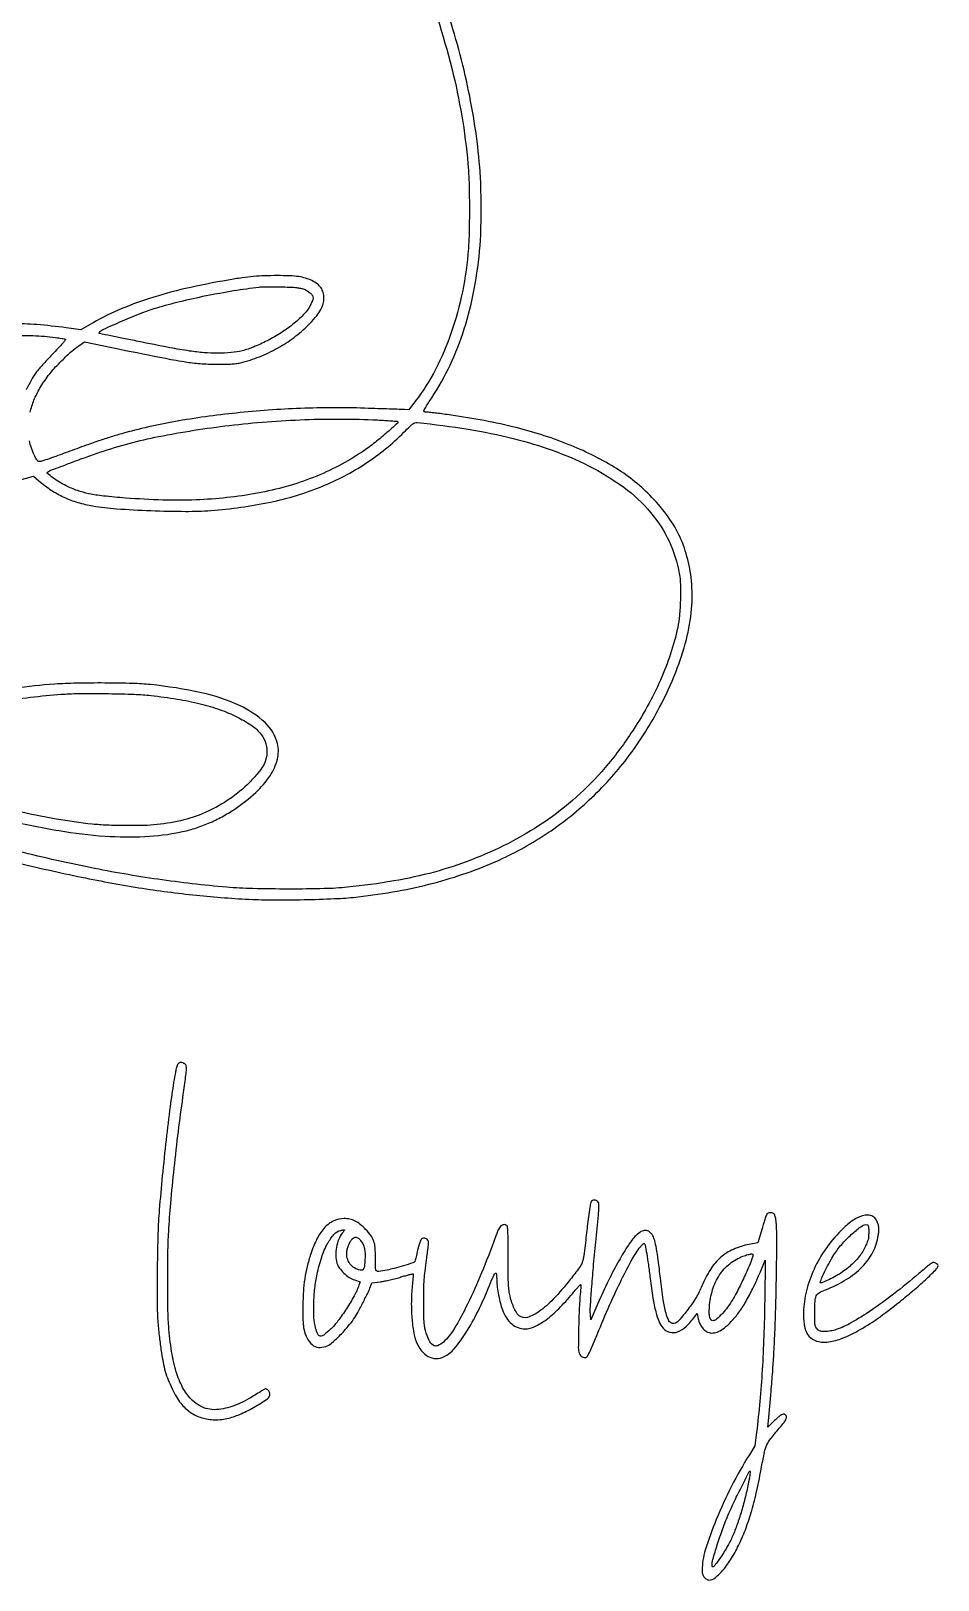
# Model space of a CAD drawing. Extents: x 492 to 2802, y 456 to 3610.
# Drawn here: x 1879 to 2802, y 456 to 2033 of the extents above; entities that cross this region are included whole.
import ezdxf

# ---------------------------------------------------------------- set-up
doc = ezdxf.new("R2010")
doc.units = 0

msp = doc.modelspace()

# ---------------------------------------------------------------- linework, layer by layer
for points in [[(2277.04141, 2089.851126, -0.032601), (2308.630403, 1988.759883, -0.040504), (2324.000634, 1891.491649, -0.01395), (2324.789091, 1875.030423, -0.004957), (2325.025867, 1851.469355, -0.00495), (2324.795987, 1827.929171, -0.014132), (2324.011368, 1811.570437, -0.030533), (2317.92027, 1767.46498, -0.033763), (2306.612397, 1725.925764, -0.035627), (2290.56936, 1688.451905, -0.044522), (2270.326721, 1656.5), (2263.432204, 1647.5), (2258.966102, 1647.605228, -0.002547), (2255.932996, 1647.692155, -0.000139), (2246.397826, 1648.016703, -0.000216), (2235.053474, 1648.410902, -0.000158), (2222.452029, 1648.858226, 0.017365), (2157.424448, 1648.927906, 0.016646), (2091.620301, 1644.516051, 0.01727), (2029.211962, 1636.053896, 0.024462), (1974.5, 1623.921337, 0.007089), (1961.846768, 1620.264854, 0.007108), (1949.313751, 1616.254257, 0.005816), (1934.886481, 1611.222889, 0.002649), (1916.141206, 1604.327585, -0.002621), (1906.233087, 1600.682343, -0.003816), (1897.455704, 1597.580808, -0.00193), (1889.986512, 1595.037694, -0.064781), (1888.141206, 1594.673368, -0.09759), (1886.597737, 1594.873616, -0.125673), (1885.400694, 1595.647009, -0.062136), (1884.181533, 1597.343842, -0.009774), (1882.281028, 1601, -0.032154), (1879.202839, 1608.372207, -0.035631), (1877.21827, 1615.831894, -0.034386)], [(1858, 1188.034675, 0.009105), (1926.477999, 1172.326791, 0.012425), (1988.741565, 1160.840463, 0.013445), (2047.195633, 1153.157271, 0.014788), (2104.152131, 1148.921769, 0.011394), (2129.228287, 1148.373382, 0.005782), (2160.790751, 1148.767494, 0.005613), (2191.309088, 1149.844477, 0.017056), (2212, 1151.515992, 0.015961), (2251.669233, 1157.375092, 0.019402), (2288.352345, 1165.476415, 0.020379), (2322.668199, 1175.975462, 0.021814), (2355.22912, 1189.029184, 0.041926), (2405.158745, 1216.873062, 0.042029), (2449.699587, 1252.635802, 0.041847), (2487.802916, 1295.503662, 0.040804), (2518.596884, 1344.466604, 0.024118), (2535.058506, 1380.206811, 0.034295), (2545.884945, 1413.450414, 0.038484), (2551.189307, 1444.473156, 0.048812), (2551.0402, 1473.52842, 0.0401), (2546.489556, 1498.139669, 0.047764), (2538.209967, 1520.240191, 0.046756), (2525.714913, 1540.741881, 0.035955), (2508.567299, 1560.584359, 0.060423), (2472.403258, 1588.974238, 0.041673), (2425.731836, 1612.187738, 0.03622), (2368.994625, 1630.102657, 0.024676), (2302.447852, 1642.493865, 0.001618), (2295.190214, 1643.453908, 0.002246), (2288.680996, 1644.263823, 0.001383), (2283.199352, 1644.905521, 0.02845), (2281.540227, 1645, -0.030538), (2280.576713, 1645.058903, -0.036452), (2279.684212, 1645.235167, -0.039498), (2278.974315, 1645.491736, -0.148951), (2278.623256, 1645.800567, -0.274473), (2278.612399, 1646.409709, -0.00297), (2280.784685, 1650.169863, -0.008253), (2283.435048, 1654.528673, -0.005151), (2286.676104, 1659.550567, 0.036108), (2305.395583, 1692.919219, 0.032777), (2319.816816, 1729.71506, 0.030912), (2329.98323, 1770.171928, 0.025094), (2335.968565, 1814.5, 0.0161), (2336.730563, 1829.186707, 0.004808), (2336.955426, 1851.62146, 0.004882), (2336.74427, 1874.186048, 0.014587), (2335.999072, 1889.604783, 0.032001), (2324.282087, 1971.889791, 0.028292), (2301.849214, 2055.545699, 0.027708)], [(1878.036206, 1644.920329, -0.04034), (1881.895087, 1657.180701, -0.037366), (1887.994657, 1669.483859, -0.027508), (1896.461382, 1682.130303, -0.024365), (1902.881472, 1689.851032, -0.013318), (1911.446646, 1698.701252, -0.013275), (1920.293692, 1706.919733, -0.029738), (1927.522277, 1712.559783), (1933.158846, 1716.441837), (1969.329423, 1709.082989, 0.0014), (2015.757562, 1699.772574, 0.010927), (2037.487641, 1695.969585, 0.021402), (2053.015752, 1694.27648, 0.016637), (2070, 1693.723637, 0.004967), (2079.011644, 1693.819747, 0.016766), (2084.892342, 1694.13836, 0.02339), (2089.611171, 1694.776545, 0.020077), (2094.5, 1695.876701, 0.033068), (2113.728613, 1702.411627, 0.03298), (2131.945504, 1711.42935, 0.033526), (2148.528782, 1722.595782, 0.037077), (2162.884017, 1735.540208, 0.019561), (2169.613331, 1743.154276, 0.04564), (2173.863659, 1749.455028, 0.059519), (2176.204167, 1755.258507, 0.066208), (2177, 1761.242294, 0.067844), (2176.242155, 1766.801776, 0.08345), (2174.02678, 1771.538519, 0.077936), (2170.242028, 1775.524197, 0.05093), (2164.839799, 1778.865542, 0.040375), (2158.362811, 1781.38847, 0.036803), (2151.361039, 1782.933349, 0.026721), (2142.418858, 1783.741771, 0.009336), (2129.5, 1783.975117, 0.008748), (2116.539153, 1783.740421, 0.013733), (2105.420661, 1783.038308, 0.012905), (2093.875478, 1781.689081, 0.006649), (2079.5, 1779.43632, 0.01384), (2036.006819, 1770.781806, 0.021927), (1999.373701, 1760.724304, 0.02488), (1967.500896, 1748.671161, 0.028652), (1938.5, 1733.991434), (1929.5, 1728.76799), (1914.5, 1730.855285, 0.015122), (1884.836131, 1734.072192, 0.024439), (1859.46002, 1734.806096, 0.028584)], [(1868.727242, 1723.132048, -0.010162), (1880.92897, 1722.894751, -0.010761), (1892.486832, 1722.185489, -0.011427), (1903.77337, 1720.988456, -0.004309), (1907.054804, 1720.535614, -0.005497), (1910.071027, 1720.058918, -0.004332), (1912.587283, 1719.610373, -0.045366), (1913.59428, 1719.325448, -0.486975), (1913.845337, 1718.508183, -0.021795), (1911.784922, 1715.808446, -0.016621), (1908.124002, 1711.70704, -0.003927), (1901.735186, 1705.1158, 0.009941), (1891.512549, 1694.312251, 0.024751), (1884.60372, 1685.914051, 0.029148), (1879.239912, 1677.738417, 0.019706), (1874.060998, 1667.861835, 0.015867)], [(1864.430753, 1575.066794), (1881.361506, 1579.884711), (1886.930753, 1575.092308, 0.031599), (1899.442599, 1565.632226, 0.037138), (1912.411444, 1558.378556, 0.036927), (1926.375189, 1553.092202, 0.030628), (1941.864312, 1549.517043, 0.023641), (1965.818518, 1546.669125, 0.008154), (2000.644352, 1544.76032, 0.008284), (2035.944379, 1543.987811, 0.020076), (2062, 1544.895773, 0.032395), (2122.460839, 1553.400429, 0.045205), (2174.688312, 1569.262752, 0.049255), (2219.642467, 1592.87479, 0.051576), (2258.357828, 1624.512327, -0.003971), (2264.597034, 1630.687602, -0.036714), (2267.504769, 1633.131344, -0.089084), (2269.654012, 1634.163767, -0.092402), (2272, 1634.365639, -0.01556), (2323.821826, 1627.613863, -0.021577), (2369.689919, 1618.133248, -0.023933), (2410.326586, 1605.792758, -0.030473), (2446.348336, 1590.409372, -0.042438), (2482.148344, 1568.491481, -0.059459), (2509.481228, 1542.876336, -0.06508), (2528.239877, 1513.550545, -0.066743), (2538.631525, 1480.635688, -0.035968), (2539.774923, 1469.309982, -0.014246), (2539.778352, 1453.657906, -0.014355), (2538.876867, 1437.853627, -0.031565), (2537.083331, 1425.888916, -0.026533), (2529.785517, 1398.993066, -0.024396), (2519.506842, 1372.238128, -0.023193), (2506.113063, 1345.336746, -0.019215), (2489.474503, 1318, -0.030255), (2463.264303, 1283.210778, -0.033531), (2433.871136, 1253.091813, -0.033751), (2400.898339, 1227.338424, -0.031462), (2364, 1205.585065, -0.025322), (2327.306063, 1189.235369, -0.025835), (2289.389132, 1176.801593, -0.024093), (2248.048695, 1167.685546, -0.017112), (2201, 1161.312247, -0.019437), (2177.378337, 1159.856424, -0.005743), (2141.128122, 1159.450503, -0.005919), (2104.352474, 1159.896535, -0.015527), (2078, 1161.347844, -0.014129), (2008.079998, 1169.376486, -0.014406), (1939.178056, 1181.30271, -0.012116), (1861.454497, 1199.045203, -0.005968)], [(1851.315798, 1351.043782, -0.021695), (1913.5, 1357.976306, -0.016123), (1931.172894, 1358.602179, -0.004984), (1957.801039, 1358.420796, -0.004889), (1984.277426, 1357.717479, -0.017938), (2001, 1356.507893, -0.014012), (2027.624633, 1352.861747, -0.019843), (2051.044989, 1348.021457, -0.02242), (2071.325945, 1342.0066, -0.033146), (2088.415593, 1334.793051, -0.029534), (2102.63427, 1326.562437, -0.067922), (2111.914396, 1318.432709, -0.08924), (2117.138293, 1309.672991, -0.089367), (2118.978038, 1299.646233, -0.065379), (2118.009392, 1292.082303, -0.0642), (2115.119539, 1284.974558, -0.048593), (2109.762556, 1277.334279, -0.019435), (2101.067022, 1267.952843, -0.043469), (2081.175324, 1251.280643, -0.045581), (2059.001916, 1238.597047, -0.044405), (2034.365705, 1229.889535, -0.037524), (2007.144045, 1225.049135, -0.019392), (1993.614142, 1224.206706, -0.007613), (1974.923458, 1224.053845, -0.007693), (1955.938385, 1224.47981, -0.016164), (1941.22156, 1225.513786, -0.018815), (1904.608224, 1230.676913, -0.011649), (1862.036609, 1239.351698, -0.009186)], [(1852.088975, 1230.059133, 0.014459), (1907.480451, 1218.954681, 0.024831), (1954.220474, 1213.352897, 0.029399), (1994.81131, 1212.912613, 0.039252), (2031.357453, 1217.556775, 0.026079), (2045.440559, 1221.258119, 0.023451), (2059.5817, 1226.517202, 0.02323), (2073.308163, 1233.137619, 0.024295), (2086.150766, 1240.913389, 0.03604), (2107.627451, 1257.756326, 0.063746), (2122.221013, 1274.860132, 0.082114), (2129.609489, 1291.621124, 0.123946), (2129.684007, 1307.497335, 0.146866), (2117.019569, 1328.935368, 0.077677), (2091.137287, 1346.28448, 0.055824), (2052.339587, 1359.311743, 0.026921), (2000.5, 1367.602383, 0.019564), (1982.34628, 1368.795597, 0.005526), (1953.998725, 1369.233868, 0.005788), (1924.890373, 1369.025223, 0.013295), (1903, 1368.032208, 0.016899), (1861.842078, 1363.664961, 0.015017)]]:
    msp.add_lwpolyline(points, format="xyb")
for points in [[(2155.803455, 1770.462381, -0.050157), (2159.632782, 1768.717491, -0.053537), (2162.947709, 1766.27629, -0.060322), (2165.253006, 1763.586464, -0.148086), (2166, 1761.119619, -0.077781), (2165.846258, 1760.137301, -0.0125), (2165.205665, 1758.300111, -0.013558), (2164.331176, 1756.158149, -0.011531), (2163.295881, 1753.946344, -0.074773), (2157.23614, 1745.278274, -0.030428), (2146.68391, 1735.436475, -0.028553), (2133.541529, 1725.800747, -0.027731), (2119.261467, 1717.622436, -0.01807), (2105.402633, 1711.291185, -0.03637), (2093.999092, 1707.5162, -0.038621), (2082.622586, 1705.566055, -0.023261), (2068.940509, 1704.935526, -0.020372), (2055.030886, 1705.508913, -0.016473), (2040.183492, 1707.222124, -0.010468), (2020.24105, 1710.619874, -0.002649), (1987.982055, 1716.99098, 0.00015), (1972.83211, 1720.061813, 0.000247), (1960.024087, 1722.64735, 0.000012), (1948.468032, 1724.973907, 0.049703), (1948.206185, 1725, -0.416753), (1948.129835, 1725.077014, -0.071622), (1948.164342, 1725.302794, -0.043199), (1948.297465, 1725.635116, -0.021559), (1948.519028, 1726.030787, -0.149432), (1952.103688, 1729.178288, -0.003887), (1971.822406, 1737.892285, -0.009041), (1991.62658, 1746.038763, -0.020266), (2007, 1751.332818, -0.013755), (2030.251692, 1757.608243, -0.009103), (2057.259133, 1763.587993, -0.008973), (2085.116193, 1768.707338, -0.011404), (2111, 1772.381099, -0.025447), (2113.235419, 1772.531772, -0.002374), (2118.759375, 1772.596234, -0.003046), (2125.35099, 1772.60169, -0.002389), (2132.5, 1772.529892, -0.004172), (2141.836684, 1772.313584, -0.014247), (2147.902072, 1771.949235, -0.021723), (2152.270588, 1771.369536, -0.038007)], [(2231.400926, 1636.997779, -0.002383), (2239.068447, 1636.588836, -0.00381), (2245.612847, 1636.15844, -0.000866), (2251.333545, 1635.728452, -0.179038), (2251.83595, 1635.497384, -0.431005), (2251.780728, 1633.559881, -0.004077), (2239.950076, 1623.178231, -0.011926), (2227.495078, 1612.935217, -0.01804), (2216.141215, 1604.686024, -0.027132), (2192.044785, 1590.307334, -0.026913), (2166.468976, 1578.579643, -0.026068), (2139.006401, 1569.356732, -0.022278), (2109.259631, 1562.475527, -0.018507), (2078.290548, 1557.928943, -0.018022), (2046.794027, 1555.63448, -0.016652), (2012.984581, 1555.520237, -0.011714), (1975, 1557.548624, -0.007545), (1952.583078, 1559.613808, -0.024149), (1937.756444, 1561.934238, -0.033467), (1926.07002, 1565.17412, -0.030211), (1914.5, 1570.03527, -0.023914), (1907.819785, 1573.736721, -0.021037), (1901.222151, 1578.210471, -0.013134), (1895.701451, 1582.532372, -0.448358), (1895.646139, 1584.01229, -0.10077), (1897.540447, 1585.211352, -0.000655), (1916.115645, 1592.248691, -0.003016), (1934.179167, 1598.940943, -0.005518), (1949, 1604.145908, -0.032702), (2008.742152, 1620.123079, -0.020035), (2080.801179, 1631.447144, -0.019347), (2157.456311, 1637.370638, -0.021741)], [(2028.653143, 981.510286, 0.089872), (2027.550218, 979.919184, 0.047334), (2026.763212, 977.638474, 0.016879), (2025.905959, 973.49311, 0.001358), (2024.047745, 962.5, 0.009415), (2020.464512, 938.115975, 0.003646), (2016.384029, 904.213799, 0.003607), (2012.493101, 867.391731, 0.004447), (2009.418243, 833, 0.012356), (2008.072069, 808.798466, 0.00438), (2007.305696, 774.120254, 0.004081), (2007.129455, 740.061928, 0.017982), (2007.911184, 720, 0.008391), (2009.294696, 704.95285, 0.009458), (2011.13923, 690.551155, 0.010175), (2013.270493, 677.880732, 0.022351), (2015.526627, 668.317901, 0.025425), (2018.410961, 659.820231, 0.018961), (2022.411584, 650.76414, 0.019286), (2026.918043, 642.365301, 0.034902), (2031.32643, 635.932725, 0.073537), (2040.964239, 626.892713, 0.076743), (2052.672113, 621.187857, 0.074101), (2065.913908, 619.155498, 0.062188), (2080.02866, 620.85539, 0.044517), (2092.746135, 625.254815, 0.026524), (2107.001456, 632.587026, 0.019562), (2119.488454, 640.541836, 0.245899), (2122, 645.339904, 0.070066), (2121.854703, 646.371677, 0.042008), (2121.413561, 647.530397, 0.041222), (2120.767742, 648.632292, 0.055733), (2120.003611, 649.496733, 0.059942), (2118.66269, 650.445596, 0.17763), (2117.564578, 650.605373, 0.082538), (2116.126084, 650.044438, 0.007109), (2112.753611, 647.973369, -0.009861), (2100.82387, 640.737319, -0.023354), (2091.604513, 635.951615, -0.029035), (2083.32085, 632.699998, -0.026863), (2074.5, 630.33185, -0.055772), (2065.216729, 629.42719, -0.070258), (2056.693425, 630.755236, -0.070209), (2048.86662, 634.392674, -0.055595), (2041.641205, 640.311364, -0.074491), (2033.165638, 652.066063, -0.04493), (2026.682292, 668.01068, -0.035817), (2021.983184, 688.561528, -0.019049), (2018.984535, 714.5, -0.015383), (2018.18048, 731.877241, -0.003856), (2017.960157, 760.258944, -0.004105), (2018.197476, 789.346168, -0.010167), (2018.979575, 810.645872, -0.008022), (2021.086074, 839.419072, -0.004194), (2024.584194, 875.178846, -0.004103), (2028.895266, 912.795801, -0.005153), (2033.535162, 947.577449, 0.002532), (2034.862062, 957.141414, 0.00324), (2035.982204, 965.961979, 0.002509), (2036.835734, 973.36309, 0.027457), (2037, 976.3522, 0.016579), (2036.911643, 979.016125, 0.089832), (2036.561575, 980.413332, 0.137321), (2035.816316, 981.302434, 0.059301), (2034.4349, 982.024751, 0.018116), (2032.205498, 982.781142, 0.095189), (2030.924497, 982.91104, 0.129473), (2029.883892, 982.535593, 0.045437)], [(2450.267693, 842.343617, 0.235348), (2448.798062, 840.681859, 0.021571), (2447.566417, 835.140276, 0.01399), (2446.164399, 825.709748, 0.002185), (2443.999849, 807.010066, -0.003412), (2441.554112, 786.325946, -0.05587), (2439.924659, 779.554414, -0.073245), (2436.863706, 773.870518, -0.00771), (2427.639327, 761.877523, -0.020484), (2410.465745, 741.978944, -0.049889), (2395.890326, 729.243877, -0.079113), (2384.160329, 723.424643, -0.24714), (2375.766646, 724.968916, -0.086616), (2373.294746, 727.722861, -0.030313), (2370.743815, 732.413778, -0.027315), (2368.364198, 738.32265, -0.02096), (2366.398343, 745, -0.030051), (2365.397133, 750.370276, -0.019079), (2364.849884, 756.711863, -0.010113), (2364.585338, 766.25845, -0.00176), (2364.513963, 784.286133, 0.001403), (2364.456548, 801.983164, 0.010042), (2364.233065, 810.53296, 0.013521), (2363.858913, 815.631171, 0.230617), (2363, 817.020821, 0.164947), (2359.894342, 817.770729, 0.178249), (2357.089019, 816.440381, 0.087225), (2354.388233, 812.502628, 0.021768), (2351.456353, 805.239036, -0.01234), (2337.509495, 768.717791, -0.017301), (2323.144864, 736.899818, -0.018441), (2309.56807, 711.782381, -0.073547), (2298.601669, 698.20048, -0.093342), (2292.792606, 694.570077, -0.241421), (2288.017874, 695.055684, -0.147854), (2283.965875, 699.84609, -0.033058), (2280.330669, 710.044343, -0.031988), (2279.379426, 714.456027, -0.02199), (2278.845835, 719.546501, -0.012853), (2278.591652, 726.855668, -0.00278), (2278.547423, 739.5, -0.004321), (2278.687411, 752.578684, -0.011736), (2279.084082, 761.837847, -0.012825), (2279.891531, 770.596056, -0.006097), (2281.357101, 781.825629, 0.004256), (2283.22164, 795.713408, 0.058221), (2283.265573, 800.799228, 0.219095), (2281.894315, 803.091787, 0.151231), (2278.960263, 804, 0.06207), (2277.424666, 803.808632, 0.131442), (2276.385688, 803.228358, 0.091066), (2275.546217, 802.048565, 0.020135), (2274.583773, 799.75, 0.017576), (2273.870449, 797.605544, 0.006562), (2273.015265, 794.549465, 0.006492), (2272.169521, 791.191689, 0.007816), (2271.465202, 788.014137, -0.006855), (2270.824472, 785.09694, -0.009788), (2270.169969, 782.528241, -0.006167), (2269.556372, 780.405591, -0.130231), (2269.214137, 779.850809, -0.115684), (2267.489345, 778.843214, -0.002365), (2257.826344, 775.921362, -0.006213), (2248.323465, 773.224975, -0.014801), (2241.184624, 771.519901, -0.010236), (2232.779073, 769.952256, -0.247926), (2230.58827, 770.683469, -0.187163), (2229.620804, 773.020049, -0.005629), (2229.5, 783.749667, 0.017431), (2229.125953, 794.475481, 0.065654), (2227.786871, 801.053054, 0.07731), (2224.909689, 806.495997, 0.030307), (2219.416112, 813.002598, 0.032269), (2213.957846, 818.031762, 0.053733), (2208.708774, 821.415743, 0.060566), (2203.343404, 823.339553, 0.056792), (2197.553656, 823.978038, 0.108282), (2187.113436, 821.650505, 0.095111), (2178.039818, 815.107779, 0.072816), (2170.248344, 803.984528, 0.035845), (2163.602882, 788, 0.019333), (2159.826601, 775.0474, 0.024299), (2157.387214, 762.789111, 0.022604), (2156.034854, 749.660231, 0.013585), (2155.560586, 734, 0.003577), (2155.602411, 723.663264, 0.013764), (2155.851161, 717.243216, 0.021986), (2156.354698, 712.693206, 0.036583), (2157.223522, 708.937174, 0.058832), (2161.20005, 699.984038, 0.121282), (2166.538487, 694.553991, 0.145891), (2173.075218, 692.795582, 0.101419), (2180.568726, 694.543022, 0.076942), (2185.539489, 697.834117, 0.013386), (2193.681683, 705.653554, 0.015454), (2201.701029, 714.29737, 0.033607), (2207.174735, 721.5, 0.019298), (2211.381116, 728.453053, 0.006933), (2216.844299, 738.6559, 0.006375), (2221.929208, 748.791587, 0.029746), (2224.429576, 754.826825), (2225.696836, 758.487219), (2234.598418, 759.731065, 0.015121), (2238.847853, 760.456463, 0.00682), (2244.375331, 761.651691, 0.006745), (2250.181605, 763.073107, 0.009149), (2255.381433, 764.52269, -0.004083), (2259.967637, 765.851433, -0.006565), (2263.900387, 766.900616, -0.001951), (2267.302249, 767.746376, -0.262056), (2267.697561, 767.635772, -0.212529), (2267.848559, 767.242472, -0.002708), (2267.69139, 764.520188, -0.007324), (2267.443387, 761.336171, -0.004667), (2267.066129, 757.639952, 0.022501), (2265.984485, 741.288561, 0.021801), (2266.357653, 724.731753, 0.022935), (2268.031468, 709.848421, 0.051362), (2270.958395, 698.867376, 0.070645), (2276.067995, 689.606476, 0.106693), (2283.010201, 683.603367, 0.123516), (2291.025368, 681.517327, 0.116828), (2299.259983, 683.391419, 0.105383), (2309.613798, 691.533227, 0.031574), (2321.523284, 707.822469, 0.027707), (2333.819152, 729.661516, 0.018305), (2345.586308, 755.956368, -0.00389), (2349.865997, 766.310321, -0.142865), (2351.467954, 768.277034, -0.577172), (2352.554418, 767.760914, -0.014336), (2352.904341, 761, 0.027684), (2353.429928, 754.309395, 0.013535), (2354.800418, 745.860953, 0.013529), (2356.622353, 737.515471, 0.028249), (2358.577753, 731.160019, 0.05261), (2362.710425, 722.82059, 0.076921), (2368.096752, 716.663795, 0.086902), (2374.539983, 712.930556, 0.090411), (2381.778703, 711.677267, 0.111557), (2391.510406, 713.967078, 0.046911), (2403.059449, 721.000889, 0.037624), (2415.9347, 732.202646, 0.021395), (2429.812938, 747.5, -0.003114), (2432.738107, 750.971194, -0.004741), (2435.325583, 753.945559, -0.001849), (2437.575376, 756.463935, -0.114991), (2438.063023, 756.80403, -0.442821), (2438.330259, 756.673713, -0.045873), (2438.480136, 755.901318, -0.033976), (2438.517305, 754.742115, -0.017879), (2438.414123, 753.30403, 0.014059), (2437.023287, 735.794082, 0.007307), (2436.222528, 713.886619, 0.003711), (2435.911065, 692.408665, 0.092865), (2436.952132, 686.625901, 0.081169), (2438.08848, 684.665414, 0.083494), (2439.78031, 683.190792, 0.092965), (2441.692466, 682.460314, 0.137334), (2443.470155, 682.626921, 0.159258), (2445.15964, 683.9995, 0.028323), (2447.196034, 687.589104, 0.01568), (2450.071827, 693.892174, 0.002465), (2455.280194, 706.5, -0.00755), (2467.806478, 735.969352, -0.010577), (2479.942333, 761.870012, -0.011353), (2490.860092, 782.737284, -0.041302), (2499.142521, 795.179948, -0.018131), (2500.363352, 796.611525, -0.028503), (2501.521754, 797.738026, -0.02769), (2502.503595, 798.498594, -0.297675), (2502.98283, 798.510612, -0.211542), (2503.892227, 797.18216, -0.003608), (2505.475079, 788.288486, -0.007875), (2507.190988, 777.173276, -0.003885), (2509.038845, 763, 0.00903), (2511.849934, 743.042382, 0.024103), (2514.791679, 728.977862, 0.033796), (2518.121153, 718.99613, 0.082943), (2522.184781, 712.442328, 0.15225), (2528.990242, 708.287795, 0.151127), (2536.973237, 708.719948, 0.102412), (2545.737474, 714.192463, 0.046569), (2554.643055, 724.440282), (2556.752655, 727.380565), (2557.908068, 721.993059, 0.047606), (2559.353206, 717.425121, 0.055618), (2561.583365, 713.462954, 0.060328), (2564.439251, 710.3621, 0.077709), (2567.735412, 708.337192, 0.117631), (2572.901481, 707.495047, 0.0887), (2578.494667, 708.920416, 0.064947), (2584.677985, 712.764194, 0.030063), (2591.640233, 719.198337, 0.034742), (2599.10232, 728.143796, 0.024441), (2606.252698, 739.131591, 0.020358), (2613.4773, 752.764049, 0.011445), (2621.182358, 769.84661), (2626.120831, 781.5), (2625.578216, 741, -0.005307), (2624.692561, 704.122319, -0.006694), (2623.054201, 670.02494, -0.007095), (2620.612469, 637.783931, -0.007704), (2617.309611, 606.5), (2615.613051, 592.5), (2609.975449, 583.5, 0.022191), (2591.900431, 551.5792, 0.020877), (2576.323708, 517.534823, 0.020872), (2565.156932, 486.522458, 0.076117), (2562, 465.905324, 0.021897), (2562.11546, 463.270206, 0.057729), (2562.49564, 461.422327, 0.07025), (2563.233166, 459.928123, 0.046689), (2564.454545, 458.454545, 0.029109), (2565.510174, 457.51516, 0.030552), (2566.65148, 456.721023, 0.032091), (2567.714549, 456.163968, 0.10501), (2568.486664, 456, 0.171636), (2575.213821, 458.379336, 0.047141), (2583.371011, 466.354739, 0.039532), (2591.900984, 478.216723, 0.025308), (2599.948853, 493.1677, 0.022334), (2606.69729, 509.194554, 0.01838), (2612.484854, 526.829049, 0.015956), (2617.646948, 547.17661, 0.009718), (2622.504411, 571.5, -0.008759), (2625.418438, 586.238937, -0.054439), (2627.849398, 593.538418, -0.058606), (2631.735798, 599.915475, -0.01107), (2640.392369, 610.47813, 0.007385), (2644.175598, 615.025617, 0.026817), (2646.376515, 618.072795, 0.042744), (2647.553584, 620.298477, 0.130037), (2647.794409, 621.97813, 0.056507), (2647.520574, 623.152359, 0.103176), (2647.010423, 623.988884, 0.106567), (2646.221397, 624.534748, 0.063189), (2645.113244, 624.837472, 0.132697), (2643.590387, 624.648609, 0.054891), (2641.750514, 623.650845, 0.033099), (2639.318444, 621.713082, 0.009014), (2635.745179, 618.337472), (2628.76387, 611.5), (2629.371812, 618, 0.001158), (2632.118539, 648.119563, 0.003821), (2633.731355, 667.99099, 0.004677), (2634.865289, 685.687252, 0.002524), (2635.947827, 707.5, 0.004913), (2636.925796, 735.661027, 0.002575), (2637.617811, 770.715386, 0.001745), (2637.990486, 804.290107, 0.020788), (2637.549402, 817.273671, 0.009318), (2637.137249, 821.637717, 0.020424), (2636.623843, 824.952994, 0.023994), (2636.029096, 827.357698, 0.124375), (2635.333472, 828.523671, 0.104202), (2633.887948, 829.466076, 0.068771), (2631.951057, 829.925232, 0.068177), (2629.942716, 829.843429, 0.097619), (2628.286525, 829.198244, 0.163176), (2627.670979, 828.438919, 0.004478), (2626.19656, 824.383931, 0.008798), (2624.572134, 819.517818, 0.005869), (2622.875779, 813.891955), (2618.678508, 799.356797), (2609.829599, 797.683977, 0.057698), (2593.716977, 792.662551, 0.075873), (2580.759034, 784.378272, 0.071585), (2570.334279, 772.190356, 0.045096), (2561.760887, 755.5, -0.042451), (2555.570308, 743.290239, -0.026792), (2546.441904, 730.164446, -0.019927), (2536.993615, 718.971793, -0.248321), (2531.931687, 717.163739, -0.246112), (2528.186283, 719.873768, -0.049696), (2525.176559, 727.809808, -0.02953), (2522.415596, 741.146509, -0.007364), (2519.520251, 763.229696, 0.003592), (2517.245511, 781.656874, 0.012328), (2515.388082, 793.570561, 0.017905), (2513.623641, 801.645637, 0.065159), (2511.675362, 806.508461, 0.096376), (2508.313253, 810.472997, 0.167308), (2504.29308, 811.911987, 0.139929), (2499.699371, 810.661061, 0.06055), (2494.66669, 806.715746, 0.05204), (2486.848705, 797.067453, 0.016265), (2477.190964, 781.118234, 0.014686), (2466.656745, 761.010712, 0.010126), (2455.868803, 737.670674), (2448.5, 720.841348), (2448.185652, 726.670674, -0.02891), (2448.215743, 734.327282, -0.003063), (2449.426198, 752.137619, -0.003571), (2451.226559, 774.280765, -0.002279), (2453.620888, 800, 0.000574), (2456.286931, 827.617163, 0.012714), (2456.849023, 835.672863, 0.046382), (2456.655445, 839.664158, 0.202258), (2455.464523, 841.6496, 0.040384), (2454.116897, 842.477036, 0.08449), (2452.945362, 842.841157, 0.086174), (2451.73446, 842.793711, 0.043354)], [(2723.423178, 826.21777, 0.044264), (2718.356175, 823.906184, 0.031859), (2713.153499, 820.496313, 0.026038), (2707.477179, 815.754598, 0.013837), (2700.936396, 809.339937, 0.045551), (2686.048272, 790.793733, 0.044566), (2674.639951, 769.726432, 0.045895), (2667.427171, 747.629353, 0.056005), (2665, 726.027941, 0.05365), (2666.417188, 712.858261, 0.124233), (2670.814628, 704.018065, 0.148694), (2678.270157, 699.273144, 0.090096), (2688.769709, 698.306097, 0.069636), (2703.206352, 701.639334, 0.034654), (2720.263204, 709.570381, 0.027891), (2740.049866, 721.983487, 0.0151), (2763, 739.294884, 0.007644), (2778.170569, 751.860039, 0.012147), (2790.718637, 763.119301, 0.007321), (2800.631429, 772.736248, 0.199044), (2802, 776.03791, 0.213508), (2801.432207, 777.306971, 0.065721), (2799.658353, 778.515704, 0.064845), (2797.590385, 779.241136, 0.181211), (2796.095394, 779.014187, 0.041734), (2795.039183, 778.303002, 0.001681), (2791.443647, 775.399075, 0.00294), (2787.2133, 771.917364, 0.002076), (2782.5, 767.958186, -0.010503), (2756.845136, 747.135268, -0.016356), (2733.805624, 730.404038, -0.018946), (2713.925198, 718.009297, -0.047095), (2698.325075, 710.939817, -0.024895), (2695.754608, 710.196254, -0.015478), (2692.677805, 709.569821, -0.01552), (2689.596331, 709.13915, -0.026962), (2687.017764, 709, -0.016406), (2683.879374, 709.103007, -0.060991), (2681.939528, 709.470954, -0.081565), (2680.448982, 710.231955, -0.045748), (2678.924314, 711.586163, -0.071622), (2677.536564, 713.571279, -0.081374), (2676.840756, 715.783625, -0.032944), (2676.563867, 719.397875, -0.003075), (2676.524123, 728.336163, -0.010745), (2676.800736, 740.261239, -0.099816), (2678.037697, 745.237121, -0.15408), (2680.95039, 748.373861, -0.036152), (2687.5, 751.492488, 0.043398), (2708.63218, 761.932399, 0.063437), (2724.851142, 774.842911, 0.072516), (2735.754565, 789.891579, 0.084576), (2741.192682, 806.667046, 0.010408), (2741.723679, 810.930216, 0.031365), (2741.841932, 813.856361, 0.041074), (2741.584893, 816.308991, 0.031411), (2740.919072, 818.923938, 0.090387), (2738.351342, 823.710145, 0.126449), (2734.494193, 826.621376, 0.115936), (2729.444058, 827.457819, 0.068313)], [(2195.702117, 809.057833, 0.079245), (2191.993164, 802.889208, 0.051225), (2189.678952, 794.866234, 0.050253), (2189.011434, 786.330391, 0.066031), (2190.210902, 778.61602, 0.088118), (2192.636106, 773.744372, 0.042951), (2197.249289, 768.52194, 0.042592), (2202.817562, 764.05325, 0.071568), (2208.210648, 761.459688), (2213.804193, 759.696478), (2212.520841, 756.059069, -0.039864), (2207.727131, 745.291979, -0.018622), (2199.92667, 732.153893, -0.01857), (2191.230461, 719.716075, -0.042883), (2183.606297, 711.248317, -0.019843), (2176.834401, 705.39961, -0.1918), (2173.267536, 704.320823, -0.276227), (2170.713859, 706.16059, -0.039293), (2168.537505, 712.536774, -0.047848), (2166.860099, 723.288918, -0.021643), (2166.633755, 737.561023, -0.020981), (2167.703431, 752.954739, -0.024688), (2170.041769, 767.380502, -0.02643), (2174.69428, 784.667042, -0.045108), (2180.593985, 798.394259, -0.057226), (2187.230473, 807.881639, -0.159329), (2194.158636, 811.941651, -0.009939), (2195.466043, 812.198782, -0.014471), (2196.628464, 812.368971, -0.009914), (2197.589513, 812.462107, -0.186826), (2197.874432, 812.376273, -0.375086), (2197.920354, 812.138903, -0.013257), (2197.390767, 811.281112, -0.018716), (2196.651641, 810.239287, -0.01126)], [(2214.325343, 801.75, -0.048086), (2216.733515, 797.780938, -0.055908), (2218.194984, 793.617145, -0.048219), (2218.829104, 788.74783, -0.024752), (2218.728337, 782.588424, -0.008479), (2218.146316, 775.576094, -0.080487), (2217.373532, 772.675732, -0.222388), (2216.004425, 771.493887, -0.118516), (2213.72079, 771.405842, -0.094518), (2207.942262, 773.753289, -0.093423), (2203.406058, 778.070364, -0.093058), (2200.740341, 783.758403, -0.092906), (2200.317071, 790.029361, -0.035057), (2201.017127, 793.709648, -0.033388), (2202.23235, 797.318502, -0.034622), (2203.855496, 800.588252, -0.0475), (2205.775577, 803.25, -0.114017), (2207.728183, 804.655498, -0.143605), (2209.931966, 804.902429, -0.121079), (2212.202867, 803.902814, -0.068531)], [(2731.451458, 809.974387, -0.01715), (2731.272944, 805.600393, -0.042526), (2730.762259, 802.437629, -0.038812), (2729.693955, 799.242524, -0.012312), (2727.621654, 794.662213, -0.062769), (2720.772959, 784.091075, -0.044947), (2710.75576, 774.167263, -0.042229), (2698.377694, 765.580821, -0.039707), (2684.48123, 758.992864, -0.012026), (2682.882859, 758.428773, -0.22585), (2682.368482, 758.495513, -0.311074), (2682.195182, 758.911949, -0.020216), (2682.535514, 760.249011, -0.036817), (2684.508793, 765.439898, -0.008856), (2688.553799, 773.7166, -0.009573), (2693.086065, 782.184301, -0.019748), (2697.011759, 788.586134, -0.035379), (2705.073126, 798.966673, -0.029019), (2715.040773, 808.861819, -0.024731), (2724.673729, 816.560839, -0.206582), (2730, 817.737318, -0.221051), (2730.735649, 817.206394, -0.081607), (2731.182224, 815.974171, -0.039562), (2731.412841, 813.801661, -0.008292)], [(2613.458874, 785.75, -0.028918), (2609.700216, 775.441705, -0.00992), (2603.111876, 760.973307, -0.010039), (2595.892664, 746.662958, -0.025831), (2589.949094, 736.723911, -0.024816), (2585.410273, 730.630599, -0.026543), (2580.385002, 725.159133, -0.024301), (2575.700043, 720.998326, -0.171044), (2572.867096, 720, -0.229413), (2570.975573, 720.916096, -0.106382), (2569.74166, 723.42685, -0.058496), (2569.191489, 727.702905, -0.019682), (2569.369476, 734, -0.056865), (2572.596509, 751.611427, -0.07234), (2579.614717, 766.547613, -0.077735), (2590.100697, 778.058268, -0.080358), (2603.488857, 785.660274, -0.010653), (2605.960179, 786.519875, -0.011344), (2608.414959, 787.254414, -0.010988), (2610.551141, 787.790977, -0.050451), (2611.817388, 787.947896, -0.035524), (2613.034727, 787.888761, -0.205251), (2613.580006, 787.573334, -0.201761), (2613.733012, 786.956921, -0.034251)], [(2609.513338, 557.3394, -0.012779), (2606.44047, 542.860969, -0.011625), (2602.543786, 528.090568, -0.01198), (2598.136909, 514.099841, -0.017382), (2593.528994, 502, -0.029792), (2588.092696, 490.977551, -0.019558), (2580.609766, 478.95873, -0.01952), (2573.804652, 469.723046, -0.700779), (2572.041013, 470.31878, -0.074635), (2572.891458, 477.00854, -0.008166), (2577.362094, 491.893531, -0.010579), (2582.974132, 508.317354, -0.012716), (2588.965359, 523.5, -0.012135), (2593.904736, 534.397766, -0.004264), (2601.505463, 549.802871, -0.000575), (2609.950085, 566.50898, -0.510176), (2610.704126, 566.629207, -0.228594), (2610.844425, 566.227398, -0.003489), (2610.540125, 563.714534, -0.008562), (2610.109878, 560.760087, -0.005461)]]:
    msp.add_lwpolyline(points, format="xyb", close=True)

doc.saveas('drawing.dxf')
